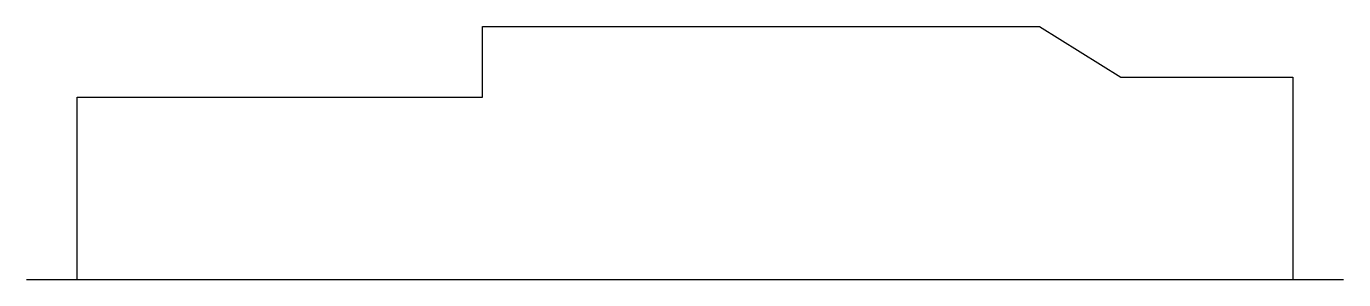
# Model space of a CAD drawing. Header units: millimetres. Extents: x -5 to 125, y 0 to 25.
import ezdxf

# ---------------------------------------------------------------- set-up
doc = ezdxf.new("R2010")
doc.units = ezdxf.units.MM
doc.layers.add('EIXO', color=1, linetype='CONTINUOUS')
doc.layers.add('PERFIL', color=7, linetype='Continuous')

msp = doc.modelspace()

# ---------------------------------------------------------------- linework, layer by layer
at = {"layer": 'EIXO'}
msp.add_line((-5, 0), (125, 0), dxfattribs=at)
at = {"layer": 'PERFIL'}
for p, q in [((40, 18), (40, 25)), ((40, 25), (94.99, 25)), ((94.99, 25), (103.01, 19.99)), ((103.01, 19.99), (120, 19.99)), ((120, 19.99), (120, 0)), ((0, 0), (0, 18)), ((0, 18), (40, 18))]:
    msp.add_line(p, q, dxfattribs=at)

doc.saveas('drawing.dxf')
